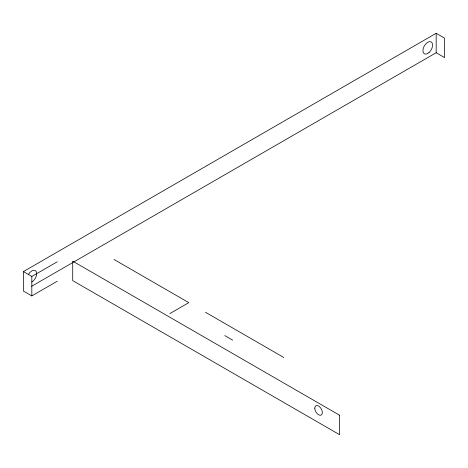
<?xml version="1.0" encoding="UTF-8"?>
<svg xmlns="http://www.w3.org/2000/svg" width="468" height="468" viewBox="0 0 468 468"><rect width="100%" height="100%" fill="white"/><g stroke="black" fill="none" stroke-linecap="round" stroke-linejoin="round"><path stroke-width="0.7" d="M57.207 281.262L31.824 295.916L23.4 291.049L23.4 271.598L436.176 33.281L444.6 38.148L444.6 57.599L436.176 52.738L31.631 286.299M23.4 271.598L31.824 276.459L57.207 261.805M169.837 313.583L188.791 302.644L113.987 259.453M205.499 312.291L283.819 357.505M224.78 335.579L232.69 340.148M436.176 33.281L436.176 52.738M31.824 276.459L31.824 295.916M28.402 274.482A6.85 3.955 -60 0 1 36.299 271.738A6.85 3.955 -60 0 1 31.824 282.052M339.628 415.262L72.721 261.162L72.721 280.619L339.628 434.719L339.628 415.262M314.777 408.213A5.359 3.095 60 0 0 320.463 415.286A5.359 3.095 60 0 0 320.463 407.704A5.359 3.095 60 0 0 314.777 408.213M429.004 52.551A6.85 3.955 -60 0 0 431.174 41.939A6.85 3.955 -60 0 0 423.072 49.128A6.85 3.955 -60 0 0 429.004 52.551"/></g></svg>
